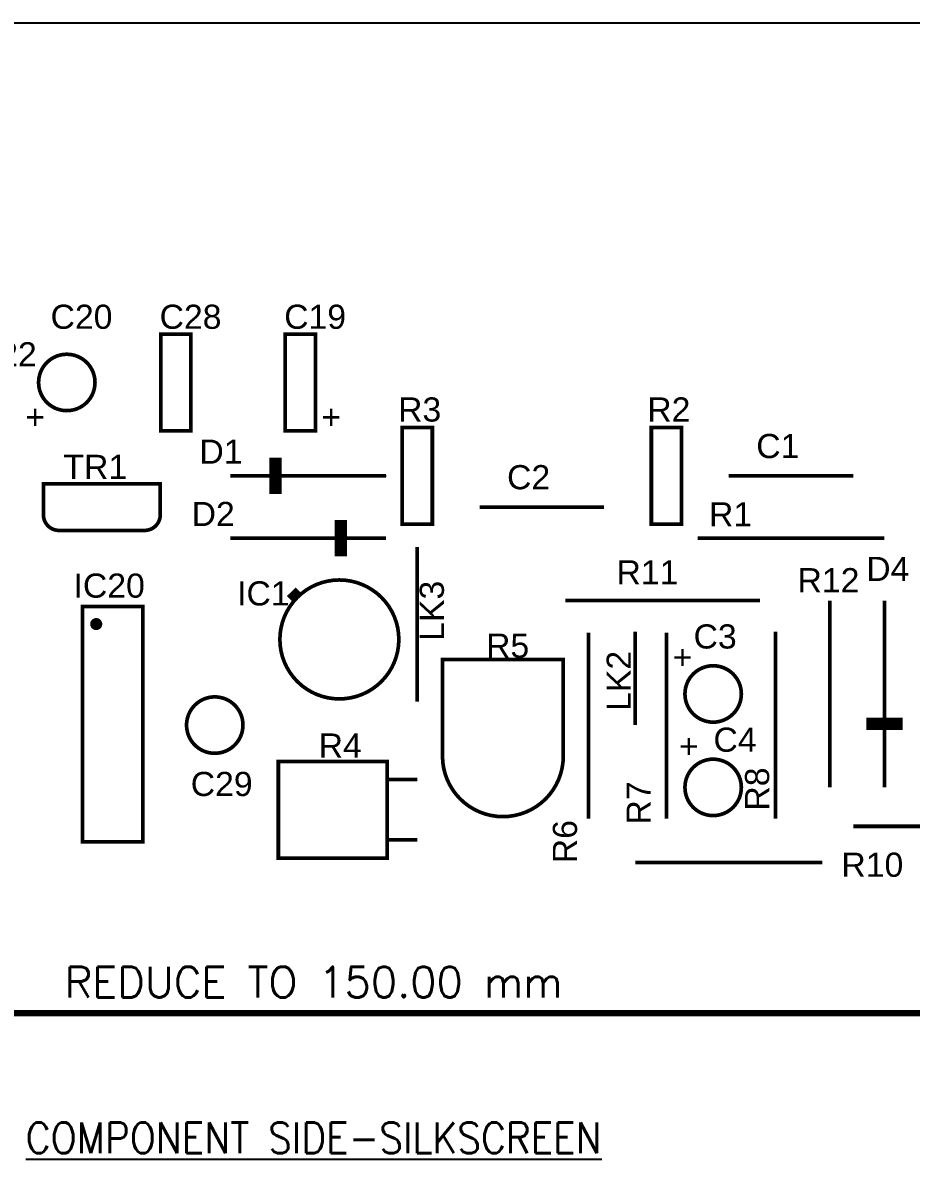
# Model space of a CAD drawing. Extents: x 0 to 395, y 0 to 270.
# Drawn here: x 272.6 to 345.1, y 177.3 to 270 of the extents above; entities that cross this region are included whole.
import ezdxf
from ezdxf.enums import TextEntityAlignment as Align

# ---------------------------------------------------------------- set-up
doc = ezdxf.new("R2010")
doc.units = 0
doc.header["$LTSCALE"] = 0.3
for name, color, linetype in [('-BORDER', 141, 'CONTINUOUS'), ('-TXT', 51, 'CONTINUOUS'), ('RESIST', 1, 'CONTINUOUS'), ('SCREEN', 4, 'CONTINUOUS')]:
    doc.layers.add(name, color=color, linetype=linetype)
doc.styles.add('6S', font='ROMANS', dxfattribs={"width": 0.9, "height": 6})
doc.styles.get("Standard").update_dxf_attribs({"font": 'Helvmf.shx'})
doc.styles.add('STYLE1', font='romans.shx')

# ---------------------------------------------------------------- blocks, each defined once
blk = doc.blocks.new('R13A3')
at = {"layer": '-BORDER', "linetype": 'CONTINUOUS'}
blk.add_line((0, 270), (395, 270), dxfattribs=at)

msp = doc.modelspace()

# ---------------------------------------------------------------- linework, layer by layer
at = {"layer": 'SCREEN'}
for p, q in [((289.56, 233.045), (292.515, 233.045)), ((299.163, 233.045), (302.26, 233.045))]:
    msp.add_line(p, q, dxfattribs=at)
at = {"layer": 'SCREEN', "const_width": 0.3}
for points in [[(283.884, 244.605), (286.346, 244.605), (286.346, 236.725), (283.884, 236.725)], [(294.044, 244.605), (296.506, 244.605), (296.506, 236.725), (294.044, 236.725)], [(303.569, 236.985), (306.031, 236.985), (306.031, 229.105), (303.569, 229.105)], [(323.889, 236.985), (326.351, 236.985), (326.351, 229.105), (323.889, 229.105)], [(277.495, 203.2), (277.495, 222.405), (282.419, 222.405), (282.419, 203.2)], [(293.474, 201.878), (293.474, 209.757), (302.338, 209.757), (302.338, 201.878)]]:
    msp.add_lwpolyline(points, close=True, dxfattribs=at)
at = {"layer": 'SCREEN'}
for points, const_width in [([(273.925, 240.665, 1), (278.525, 240.665, 1)], 0.3), ([(283.845, 232.41), (274.32, 232.41), (274.32, 229.87, 0.414214), (275.59, 228.6), (282.575, 228.6, 0.414214), (283.845, 229.87)], 0.3), ([(293.6, 219.71, 1), (303.3, 219.71, 1)], 0.3), ([(278.377, 220.963, 1), (278.869, 220.963, 1)], 0.492), ([(316.709, 210.185, -1), (306.861, 210.185), (306.861, 218.064), (316.709, 218.064)], 0.3), ([(326.63, 215.265, 1), (331.23, 215.265, 1)], 0.3), ([(285.99, 212.725, 1), (290.59, 212.725, 1)], 0.3), ([(326.63, 207.645, 1), (331.23, 207.645, 1)], 0.3)]:
    msp.add_lwpolyline(points, format="xyb", close=True, dxfattribs=dict(at, const_width=const_width))
for points, const_width in [([(293.253, 231.568), (293.253, 234.522)], 1), ([(289.56, 233.045), (302.26, 233.045)], 0.3), ([(330.2, 233.045), (340.36, 233.045)], 0.3), ([(298.567, 229.442), (298.567, 226.488)], 1), ([(309.88, 230.505), (320.04, 230.505)], 0.3), ([(289.56, 227.965), (302.26, 227.965)], 0.3), ([(327.66, 227.965), (342.9, 227.965)], 0.3), ([(304.8, 227.252), (304.8, 214.63)], 0.3), ([(295.008, 223.107), (294.536, 223.599)], 1), ([(316.865, 222.885), (332.74, 222.885)], 0.3), ([(338.455, 222.885), (338.455, 207.645)], 0.3), ([(342.9, 222.885), (342.9, 207.645)], 0.3), ([(318.77, 220.267), (318.77, 205.105)], 0.3), ([(322.58, 220.345), (322.58, 212.725)], 0.3), ([(325.12, 220.267), (325.12, 205.105)], 0.3), ([(334.01, 205.105), (334.01, 220.345)], 0.3), ([(344.38, 212.829), (341.425, 212.829)], 1), ([(304.8, 208.28), (302.338, 208.28)], 0.3), ([(340.36, 204.47), (355.6, 204.47)], 0.3), ([(304.8, 203.356), (302.338, 203.356)], 0.3), ([(322.58, 201.523), (337.82, 201.523)], 0.3), ([(372.11, 189.23), (220.61, 189.23)], 0.5)]:
    msp.add_lwpolyline(points, dxfattribs=dict(at, const_width=const_width))

# ---------------------------------------------------------------- block references
at = {"layer": 'RESIST'}
msp.add_blockref('R13A3', (0, 0), dxfattribs=at)

# ---------------------------------------------------------------- texts
at = {"layer": '-TXT', "style": '6S', "width": 0.9}
msp.add_text('%%uCOMPONENT SIDE-SILKSCREEN', height=2.5, dxfattribs=at).set_placement((296.36, 179.07), align=Align.MIDDLE)
at = {"layer": 'SCREEN'}
for s, height, p in [('C20', 1.9698, (274.901, 245.039)), ('C28', 1.9698, (283.791, 245.039)), ('C19', 1.9698, (293.951, 245.039)), ('R22', 1.9698, (268.726, 241.978)), ('R3', 1.9698, (303.238, 237.477)), ('R2', 1.9698, (323.558, 237.477)), ('+', 1.97, (272.852, 236.868)), ('+', 1.97, (296.982, 236.868)), ('C1', 1.9698, (332.445, 234.496)), ('D1', 1.9698, (287.037, 234.037)), ('TR1', 1.9698, (275.948, 232.796)), ('C2', 1.9698, (312.125, 231.956)), ('D2', 1.9698, (286.402, 228.957)), ('R1', 1.9698, (328.592, 228.93)), ('R11', 1.9698, (321.05, 224.2)), ('D4', 1.9698, (341.415, 224.474)), ('R12', 1.9698, (335.81, 223.555)), ('IC20', 1.9698, (276.776, 223.114)), ('IC1', 1.9698, (290.111, 222.479)), ('C3', 1.9698, (327.333, 218.969)), ('R5', 1.9698, (310.413, 218.218)), ('+', 1.97, (325.619, 217.282)), ('C4', 1.9698, (328.954, 210.55)), ('R4', 1.9698, (296.762, 210.073)), ('+', 1.97, (326.146, 210.024)), ('C29', 1.9698, (286.331, 206.939)), ('R10', 1.9698, (339.387, 200.355))]:
    msp.add_text(s, height=height, dxfattribs=at).set_placement(p)
for s, p in [('LK3', (306.975, 219.598)), ('LK2', (322.215, 213.883)), ('R8', (333.498, 205.752)), ('R7', (323.84, 204.617)), ('R6', (317.829, 201.462))]:
    msp.add_text(s, height=1.9698, rotation=90, dxfattribs=at).set_placement(p)
at = {"layer": 'SCREEN', "style": 'STYLE1'}
msp.add_text('REDUCE TO 150.00 mm', height=2.5, dxfattribs=at).set_placement((296.36, 191.77), align=Align.MIDDLE)

doc.saveas('drawing.dxf')
